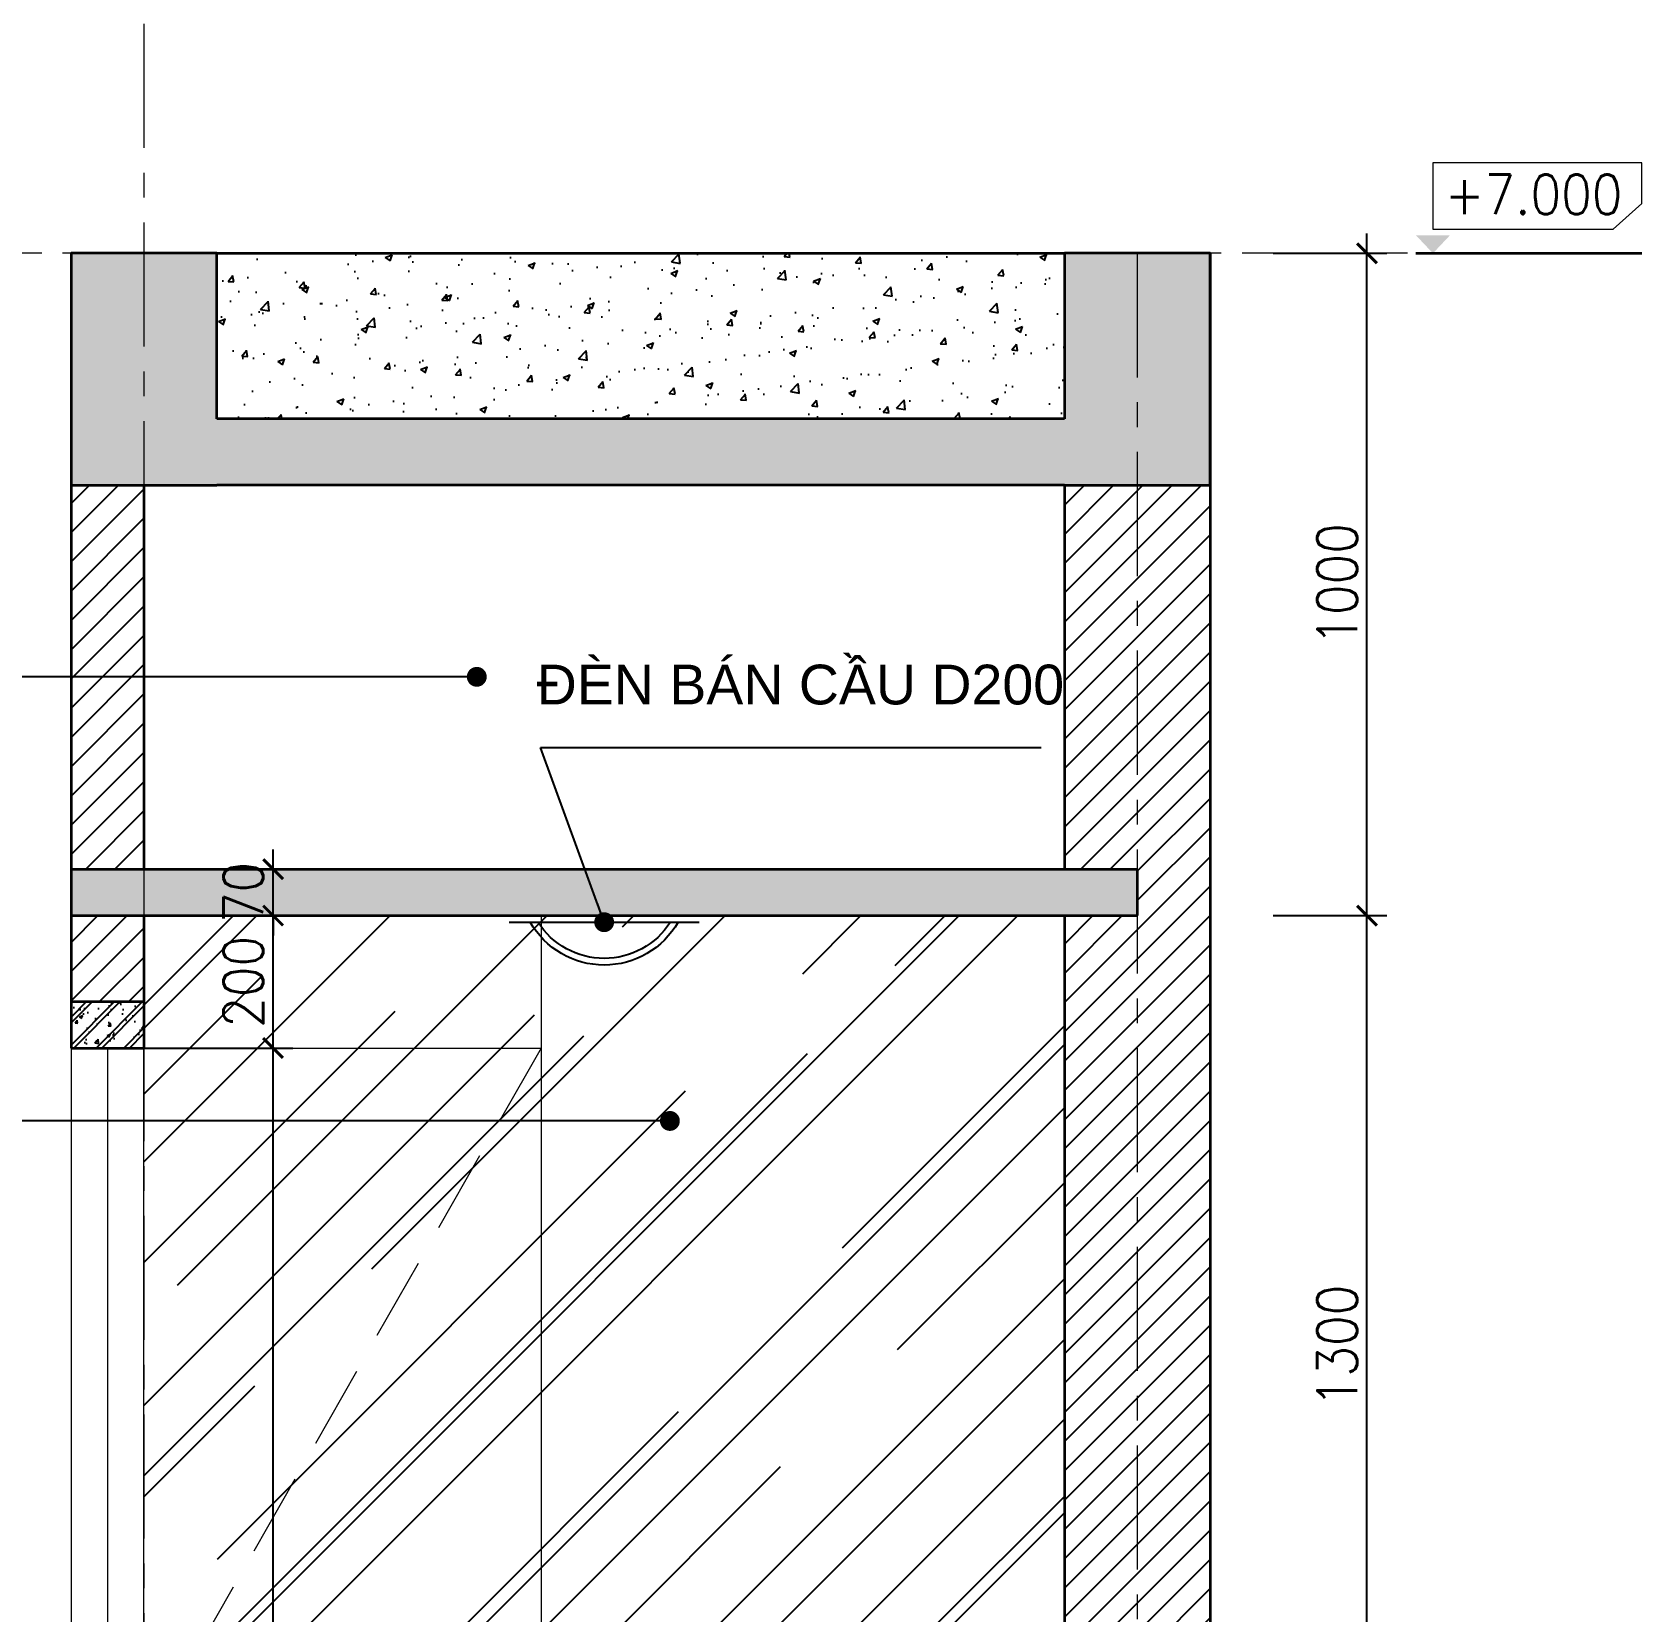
# Model space of a CAD drawing. Header units: millimetres. Extents: x -529782 to -142003, y -492574 to -273331.
# Drawn here: x -240001 to -237570, y -450810 to -448424 of the extents above; entities that cross this region are included whole.
import ezdxf

# ---------------------------------------------------------------- set-up
doc = ezdxf.new("R2010")
doc.units = ezdxf.units.MM
doc.header["$LTSCALE"] = 500
doc.header["$MEASUREMENT"] = 0
doc.header["$PDMODE"] = 3
doc.linetypes.add('CENTER', pattern=[2, 1.25, -0.25, 0.25, -0.25])
doc.linetypes.add('HIDDEN', pattern=[0.375, 0.25, -0.125])
doc.layers.get('0').update_dxf_attribs({"linetype": 'CONTINUOUS', "lineweight": 13})
doc.layers.get('Defpoints').update_dxf_attribs({"color": 255, "linetype": 'CONTINUOUS', "lineweight": 13})
for name, color, linetype, lineweight in [('1.cat 30', 30, 'CONTINUOUS', 35), ('2.thay 145', 145, 'CONTINUOUS', 18), ('3.manh 08', 8, 'CONTINUOUS', 9), ('6.khuat 75', 75, 'HIDDEN', 18), ('7.tim 67', 67, 'CENTER', 9), ('9.text \xad white', 7, 'CONTINUOUS', 15), ('CA.dim 08', 251, 'CONTINUOUS', 13), ('CA.thay 145', 145, 'CONTINUOUS', 18)]:
    doc.layers.add(name, color=color, linetype=linetype, lineweight=lineweight)
for name, color, linetype in [('Furniture', 155, 'CONTINUOUS'), ('HACH', 250, 'CONTINUOUS'), ('THAY', 7, 'CONTINUOUS'), ('WHITE', 7, 'CONTINUOUS')]:
    doc.layers.add(name, color=color, linetype=linetype)
doc.styles.add('hdgroup', font='')
doc.styles.get("Standard").update_dxf_attribs({"font": 'txt.shx', "width": 0.9})
doc.styles.get('hdgroup').set_extended_font_data('.VnAvantH')
doc.dimstyles.new('CA 30', dxfattribs={"dimscale": 0, "dimtxt": 60, "dimasz": 30, "dimexe": 30, "dimexo": 0, "dimgap": 15, "dimtad": 1, "dimdec": 0, "dimzin": 0, "dimdsep": 46, "dimtxsty": 'Standard', "dimblk": 'ARCHTICK', "dimcen": 0.09, "dimdle": 30, "dimclrd": 256, "dimclre": 256, "dimclrt": 7, "dimadec": 0, "dimazin": 0, "dimtfac": 1, "dimtdec": 0, "dimtix": 1, "dimtmove": 2, "dimatfit": 3, "dimldrblk": 'DOT', "dimfxl": 1, "dimtolj": 1, "dimtzin": 0, "dimarcsym": 0})
pattern_1 = [(49.99999999999999, (-73045.12141385162, -66306.18791624997), (50.20821278205274, -4.392649448781658), [5.25, -57.75]), (355, (-73045.12141385162, -66306.18791624997), (-9.71259335291, 52.65344935900083), [4.2, -46.2]), (100.4514, (-73040.93739625165, -66306.55397004995), (40.49565671998151, 48.26076794426675), [4.461813299999993, -49.07994783999994]), (46.18420000000001, (-73045.12141385162, -66292.18791624997), (74.70687340379511, -11.58633100303127), [7.875, -86.625]), (96.6356, (-73038.89584170165, -66293.15344773995), (65.42638938840923, 68.18825096303092), [6.69272016, -73.61991]), (351.1842, (-73045.12141385162, -66292.18791624997), (65.42633615935391, 68.18830206477273), [6.3, -69.3]), (21, (-73038.12141385162, -66295.68791624997), (41.78349364829231, -28.18332234657372), [5.25, -57.75]), (326.0000000000001, (-73038.12141385162, -66295.68791624997), (17.03207323451072, 50.76050315327971), [4.2, -46.2]), (71.4514, (-73034.63945754163, -66298.03652867), (58.8155840007043, 22.57713476969667), [4.4618133, -49.07994784]), (37.50000000000001, (-73045.12141385162, -66306.18791624997), (0.8511898722103468, 23.30256976819181), [0, -45.64, 0, -46.9, 0, -46.375]), (7.499999999999999, (-73045.12141385162, -66306.18791624997), (18.4148676209504, 27.60881983176522), [0, -26.74, 0, -44.59, 0, -17.675]), (327.5, (-73060.73141385164, -66306.18791624997), (37.36757053206864, -1.578841021406586), [0, -17.5, 0, -54.6, 0, -72.45]), (317.5, (-73067.73141385164, -66306.18791624997), (40.82303185396704, 7.007348763262234), [0, -22.75, 0, -36.26, 0, -51.45]), (45, (-73045.12141385162, -66306.18791624997), (-21.03642674029979, 21.03642674029979), []), (45, (-73045.12141385162, -66297.61291624996), (-21.03642674029979, 21.03642674029979), [])]
pattern_2 = [(45, (-73045.12141385162, -66306.18791624997), (-22.09708691207961, 22.09708691207961), [])]

# ---------------------------------------------------------------- blocks, each defined once
blk = doc.blocks.new('ki hieu cost')
at = {"layer": '1.cat 30'}
blk.add_line((-119312.6479903211, -196389.5266377838), (-118175.9534743076, -196389.5266377837), dxfattribs=at)
at = {"layer": '3.manh 08'}
blk.add_lwpolyline([(-119227.225577535, -195933.8747298737), (-119227.225577535, -196268.1983629046), (-118320.4604987512, -196268.1983629046), (-118175.9534743076, -196138.8011558482), (-118175.9534743076, -195933.8747298737)], close=True, dxfattribs=at)
blk.add_solid([(-119312.6479903211, -196299.0221607631), (-119141.803164749, -196299.0221607631), (-119227.225577535, -196389.5266377839)], dxfattribs=at)
blk = doc.blocks.new('_ArchTick')
at = {"color": 1, "linetype": 'ByBlock', "const_width": 0.150000081}
blk.add_lwpolyline([(-0.5000002699998731, -0.5000002699998731), (0.5000002699998731, 0.5000002699998731)], dxfattribs=at)
blk = doc.blocks.new('*D741')
at = {"layer": 'CA.dim 08', "lineweight": -2, "transparency": 16777216}
for p, q in [((-237985.1895642994, -451088.3055468097), (-237985.1895642994, -449728.3055468097)), ((-238126.928932761, -449758.3055468097), (-237955.1895642994, -449758.3055468097)), ((-238126.928932761, -451058.3055468097), (-237955.1895642994, -451058.3055468097))]:
    blk.add_line(p, q, dxfattribs=at)
at = {"layer": 'Defpoints', "color": 0, "transparency": 16777216}
for p in [(-238126.928932761, -449758.3055468097), (-237985.1895642994, -449758.3055468097), (-238126.928932761, -451058.3055468097)]:
    blk.add_point(p, dxfattribs=at)
at = {"layer": 'CA.dim 08', "lineweight": -2, "transparency": 16777216, "xscale": 30, "yscale": 30, "zscale": 30}
for p, rotation in [((-237985.1895642994, -449758.3055468097), 90), ((-237985.1895642994, -451058.3055468097), 270)]:
    blk.add_blockref('_ArchTick', p, dxfattribs=dict(at, rotation=rotation))
at = {"layer": 'CA.dim 08', "color": 7, "transparency": 16777216, "insert": (-238030.1895642994, -450408.3055468095), "char_height": 60, "attachment_point": 5, "rotation": 90}
blk.add_mtext('\\A1;1300', dxfattribs=at)
blk = doc.blocks.new('_DOT')
at = {"color": 1, "linetype": 'ByBlock'}
blk.add_line((-0.5, 0), (-1, 0), dxfattribs=at)
at = {"color": 1, "linetype": 'ByBlock', "const_width": 0.5}
blk.add_lwpolyline([(-0.25, 0, 1), (0.25, 0, 1)], format="xyb", close=True, dxfattribs=at)
blk = doc.blocks.new('*D742')
at = {"layer": 'CA.dim 08', "lineweight": -2, "transparency": 16777216}
for p, q in [((-237985.1895642994, -449788.3055468097), (-237985.1895642994, -448728.3055468097)), ((-238126.928932761, -448758.3055468097), (-237955.1895642994, -448758.3055468097)), ((-238126.928932761, -449758.3055468097), (-237955.1895642994, -449758.3055468097))]:
    blk.add_line(p, q, dxfattribs=at)
at = {"layer": 'Defpoints', "color": 0, "transparency": 16777216}
for p in [(-238126.928932761, -448758.3055468097), (-237985.1895642994, -448758.3055468097), (-238126.928932761, -449758.3055468097)]:
    blk.add_point(p, dxfattribs=at)
at = {"layer": 'CA.dim 08', "lineweight": -2, "transparency": 16777216, "xscale": 30, "yscale": 30, "zscale": 30}
for p, rotation in [((-237985.1895642994, -448758.3055468097), 90), ((-237985.1895642994, -449758.3055468097), 270)]:
    blk.add_blockref('_ArchTick', p, dxfattribs=dict(at, rotation=rotation))
at = {"layer": 'CA.dim 08', "color": 7, "transparency": 16777216, "insert": (-238030.1895642994, -449258.3055468095), "char_height": 60, "attachment_point": 5, "rotation": 90}
blk.add_mtext('\\A1;1000', dxfattribs=at)
blk = doc.blocks.new('*D743')
at = {"layer": 'CA.dim 08', "lineweight": -2, "transparency": 16777216}
for p, q in [((-239636.9972391674, -452088.3055468097), (-239636.9972391674, -449928.3055468097)), ((-239832.0756764173, -449958.3055468097), (-239606.9972391674, -449958.3055468097)), ((-239722.0756764173, -452058.3055468097), (-239606.9972391674, -452058.3055468097))]:
    blk.add_line(p, q, dxfattribs=at)
at = {"layer": 'Defpoints', "color": 0, "transparency": 16777216}
for p in [(-239832.0756764173, -449958.3055468097), (-239636.9972391674, -449958.3055468097), (-239722.0756764173, -452058.3055468097)]:
    blk.add_point(p, dxfattribs=at)
at = {"layer": 'CA.dim 08', "lineweight": -2, "transparency": 16777216, "xscale": 30, "yscale": 30, "zscale": 30}
for p, rotation in [((-239636.9972391674, -449958.3055468097), 90), ((-239636.9972391674, -452058.3055468097), 270)]:
    blk.add_blockref('_ArchTick', p, dxfattribs=dict(at, rotation=rotation))
at = {"layer": 'CA.dim 08', "color": 7, "transparency": 16777216, "insert": (-239681.9972391675, -451008.3055468095), "char_height": 60, "attachment_point": 5, "rotation": 90}
blk.add_mtext('\\A1;2100', dxfattribs=at)
blk = doc.blocks.new('*D744')
at = {"layer": 'CA.dim 08', "lineweight": -2, "transparency": 16777216}
for p, q in [((-239636.9972391674, -449988.3055468097), (-239636.9972391674, -449728.3055468097)), ((-239724.2495098327, -449758.3055468097), (-239606.9972391674, -449758.3055468097)), ((-239832.0756764173, -449958.3055468097), (-239606.9972391674, -449958.3055468097))]:
    blk.add_line(p, q, dxfattribs=at)
at = {"layer": 'Defpoints', "color": 0, "transparency": 16777216}
for p in [(-239724.2495098327, -449758.3055468097), (-239636.9972391674, -449758.3055468097), (-239832.0756764173, -449958.3055468097)]:
    blk.add_point(p, dxfattribs=at)
at = {"layer": 'CA.dim 08', "lineweight": -2, "transparency": 16777216, "xscale": 30, "yscale": 30, "zscale": 30}
for p, rotation in [((-239636.9972391674, -449758.3055468097), 90), ((-239636.9972391674, -449958.3055468097), 270)]:
    blk.add_blockref('_ArchTick', p, dxfattribs=dict(at, rotation=rotation))
at = {"layer": 'CA.dim 08', "color": 7, "transparency": 16777216, "insert": (-239681.9972391675, -449858.3055468095), "char_height": 60, "attachment_point": 5, "rotation": 90}
blk.add_mtext('\\A1;200', dxfattribs=at)
blk = doc.blocks.new('*D745')
at = {"layer": 'CA.dim 08', "lineweight": -2, "transparency": 16777216}
for p, q in [((-239636.9972391674, -449688.3055468097), (-239636.9972391674, -449658.3055468097)), ((-239724.2495098327, -449688.3055468097), (-239606.9972391674, -449688.3055468097)), ((-239636.9972391674, -449758.3055468097), (-239636.9972391674, -449688.3055468097)), ((-239724.2495098327, -449758.3055468097), (-239606.9972391674, -449758.3055468097)), ((-239636.9972391674, -449758.3055468097), (-239636.9972391674, -449788.3055468097))]:
    blk.add_line(p, q, dxfattribs=at)
at = {"layer": 'Defpoints', "color": 0, "transparency": 16777216}
for p in [(-239724.2495098327, -449688.3055468097), (-239636.9972391674, -449688.3055468097), (-239724.2495098327, -449758.3055468097)]:
    blk.add_point(p, dxfattribs=at)
at = {"layer": 'CA.dim 08', "lineweight": -2, "transparency": 16777216, "xscale": 30, "yscale": 30, "zscale": 30}
for p, rotation in [((-239636.9972391674, -449688.3055468097), 270), ((-239636.9972391674, -449758.3055468097), 90)]:
    blk.add_blockref('_ArchTick', p, dxfattribs=dict(at, rotation=rotation))
at = {"layer": 'CA.dim 08', "color": 7, "transparency": 16777216, "insert": (-239681.9972391675, -449723.3055468095), "char_height": 60, "attachment_point": 5, "rotation": 90}
blk.add_mtext('\\A1;70', dxfattribs=at)
blk = doc.blocks.new('A$C681C459E')
at = {"layer": 'Furniture'}
blk.add_line((287.1400732230395, 120.0002507690806), (-0.0003765153232961893, 120.0002507690806), dxfattribs=at)
blk.add_arc((143.5698483538581, 174.07215624128), 128.7653529899965, 209.8404543031318, 330.1595456968682, dxfattribs=at)
at = {"layer": 'WHITE'}
blk.add_line((287.1400732230395, 110.0002507690806), (-0.0003765153232961893, 110.0002507690806), dxfattribs=at)
blk.add_arc((143.5698483538581, 174.07215624128), 118.7653529899965, 212.6484608281172, 327.3515391718828, dxfattribs=at)
blk = doc.blocks.new('DOT')
at = {"layer": 'THAY', "color": 0, "linetype": 'ByBlock'}
blk.add_line((-0.5, 0), (-1, 0), dxfattribs=at)
at = {"layer": 'THAY', "color": 0, "linetype": 'ByBlock', "const_width": 0.5}
blk.add_lwpolyline([(-0.25, 0, 1), (0.25, 0, 1)], format="xyb", close=True, dxfattribs=at)

msp = doc.modelspace()

# ---------------------------------------------------------------- hatches: boundary and pattern name
at = {"layer": 'HACH'}
h = msp.add_hatch(dxfattribs=at)
h.set_pattern_fill('CHAU-01', color=256, scale=7, style=0, pattern_type=2)
h.set_pattern_definition(pattern_1)
h.paths.add_polyline_path([(-239942.0756764172, -449108.3055468093), (-239722.0756764172, -449108.3055468093), (-238442.0756764172, -449108.3055468093), (-238222.0756764172, -449108.3055468092), (-238222.0756764172, -448758.3055468093), (-238442.0756764172, -448758.3055468092), (-238442.0756764172, -449008.3055468092), (-239722.0756764172, -449008.3055468093), (-239722.0756764172, -448758.3055468092), (-239942.0756764172, -448758.3055468095)])
h = msp.add_hatch(dxfattribs=at)
h.set_pattern_fill('AR-CONC', color=256, scale=15, style=0)
h.set_pattern_definition([(49.99999999999999, (-73045.12141385162, -66306.18791624997), (107.589027390113, -9.412820247389266), [11.25, -123.75]), (355, (-73045.12141385162, -66306.18791624997), (-20.81270004195, 112.8288200550018), [9, -99]), (100.4514, (-73036.15566185163, -66306.97231724998), (86.77640725710323, 103.415931309143), [9.561028499999987, -105.1713167999999]), (46.18420000000001, (-73045.12141385162, -66276.18791624997), (160.0861572938467, -24.82785214935271), [16.875, -185.625]), (96.6356, (-73031.78090210163, -66278.25691229996), (140.1994058323055, 146.1176806350663), [14.3415432, -157.75695]), (351.1842, (-73045.12141385162, -66276.18791624997), (140.1992917700441, 146.1177901387987), [13.5, -148.5]), (21, (-73030.12141385162, -66283.68791624997), (89.53605781776925, -60.39283359980082), [11.25, -123.75]), (326.0000000000001, (-73030.12141385162, -66283.68791624997), (36.49729978823726, 108.772506757028), [9, -99]), (71.4514, (-73022.66007890162, -66288.72065714997), (126.0333942872235, 48.37957450649286), [9.5610285, -105.1713168]), (37.50000000000001, (-73045.12141385162, -66306.18791624997), (1.8239782975936, 49.93407807469672), [0, -97.8, 0, -100.5, 0, -99.375]), (7.499999999999999, (-73045.12141385162, -66306.18791624997), (39.46043061632229, 59.16175678235403), [0, -57.3, 0, -95.55, 0, -37.875]), (327.5, (-73078.57141385163, -66306.18791624997), (80.07336542586137, -3.38323076015697), [0, -37.5, 0, -117, 0, -155.25]), (317.5, (-73093.57141385163, -66306.18791624997), (87.47792540135794, 15.01574734984765), [0, -48.75, 0, -77.69999999999999, 0, -110.25])])
h.paths.add_polyline_path([(-238442.0756764172, -449008.3055468093), (-238442.0756764172, -448758.3055468093), (-239722.0756764172, -448758.3055468093), (-239722.0756764172, -449008.3055468093)])
h = msp.add_hatch(dxfattribs=at)
h.set_pattern_fill('ANSI31', color=256, scale=250, style=0)
h.set_pattern_definition(pattern_2)
h.paths.add_polyline_path([(-239942.0756764172, -449688.3055468093), (-239832.0756764172, -449688.3055468093), (-239832.0756764172, -449108.3055468092), (-239942.0756764172, -449108.3055468093)])
h.paths.add_polyline_path([(-239942.0756764172, -449888.3055468095), (-239832.0756764172, -449888.3055468095), (-239832.0756764172, -449758.3055468095), (-239942.0756764172, -449758.3055468095)])
h = msp.add_hatch(dxfattribs=at)
h.set_pattern_fill('ANSI31', color=256, scale=250, style=0)
h.set_pattern_definition(pattern_2)
h.paths.add_polyline_path([(-238442.0756764173, -452058.3055468095), (-238222.0756764172, -452058.3055468095), (-238222.0756764172, -449108.3055468093), (-238442.0756764172, -449108.3055468093), (-238442.0756764173, -449688.3055468095), (-238332.0756764172, -449688.3055468095), (-238332.0756764172, -449758.3055468095), (-238442.0756764173, -449758.3055468095), (-238442.0756764172, -449858.3055468095)])
h = msp.add_hatch(dxfattribs=at)
h.set_pattern_fill('CHAU-01', color=256, scale=7, style=0, pattern_type=2)
h.set_pattern_definition(pattern_1)
h.paths.add_polyline_path([(-238332.0756764172, -449758.3055468095), (-238332.0756764172, -449688.3055468095), (-239942.0756764172, -449688.3055468093), (-239942.0756764172, -449758.3055468095)])
h = msp.add_hatch(dxfattribs=at)
h.set_pattern_fill('AR-RROOF', color=256, scale=250, angle=45, style=0)
h.set_pattern_definition([(45, (-75227.42477683141, -66474.61345076002), (212.1320343559643, 565.685424949238), [3750, -500, 1250, -250]), (45, (-75080.70011973521, -66151.11209836719), (-411.8897000411639, 58.33630944789022), [750, -82.5, 1500, -187.5]), (45, (-75289.29662018525, -66235.96491210954), (800.7984296937651, 1037.679201391258), [2000, -350, 1000, -250])])
h.paths.add_polyline_path([(-238442.0756764172, -449758.3055468093), (-239832.0756764172, -449758.3055468095), (-239832.0756764172, -452058.3055468095), (-238442.0756764173, -452058.3055468095)])
h = msp.add_hatch(dxfattribs=at)
h.set_pattern_fill('CHAU-01', color=256, scale=7, style=0, pattern_type=2)
h.set_pattern_definition(pattern_1)
h.paths.add_polyline_path([(-239832.0756764172, -449888.3055468093), (-239942.0756764172, -449888.3055468096), (-239942.0756764173, -449958.3055468095), (-239832.0756764172, -449958.3055468095)])

# ---------------------------------------------------------------- linework, layer by layer
at = {"layer": '1.cat 30'}
for p, q in [((-239942.0756764172, -448758.3055468093), (-239942.0756764172, -449958.3055468095)), ((-239722.0756764172, -448758.3055468093), (-238442.0756764172, -448758.3055468093)), ((-238442.0756764172, -448758.3055468093), (-238442.0756764172, -449008.3055468093)), ((-238222.0756764172, -448758.3055468093), (-238222.0756764172, -452408.3055468095)), ((-238442.0756764172, -449008.3055468093), (-239722.0756764172, -449008.3055468093)), ((-239832.0756764172, -449108.3055468093), (-239832.0756764172, -449688.3055468095)), ((-238442.0756764172, -449108.3055468093), (-239722.0756764172, -449108.3055468093)), ((-238442.0756764172, -449108.3055468093), (-238442.0756764173, -449688.3055468095)), ((-239942.0756764172, -449688.3055468095), (-238332.0756764172, -449688.3055468095)), ((-238332.0756764172, -449688.3055468095), (-238332.0756764172, -449758.3055468095)), ((-239942.0756764172, -449758.3055468095), (-238332.0756764172, -449758.3055468095)), ((-239832.0756764172, -449758.3055468095), (-239832.0756764172, -449958.3055468095)), ((-238442.0756764173, -449758.3055468095), (-238442.0756764173, -452308.3055468095)), ((-239942.0756764173, -449888.3055468095), (-239832.0756764172, -449888.3055468095)), ((-239942.0756764172, -449958.3055468095), (-239832.0756764172, -449958.3055468095))]:
    msp.add_line(p, q, dxfattribs=at)
for points in [[(-239722.0756764172, -449008.3055468093), (-239722.0756764172, -448758.3055468093), (-239942.0756764172, -448758.3055468093), (-239942.0756764172, -449108.3055468093), (-239722.0756764172, -449108.3055468093)], [(-238442.0756764172, -449108.3055468093), (-238222.0756764172, -449108.3055468093), (-238222.0756764172, -448758.3055468093), (-238442.0756764172, -448758.3055468093), (-238442.0756764172, -449008.3055468093)]]:
    msp.add_lwpolyline(points, dxfattribs=at)
at = {"layer": '6.khuat 75', "ltscale": 0.5}
msp.add_line((-237642.6383512118, -448758.3055468095), (-245828.7154108296, -448758.3055468095), dxfattribs=at)
at = {"layer": '6.khuat 75'}
msp.add_lwpolyline([(-239232.0756764173, -449958.3055468095), (-239832.0756764172, -451008.3055468095), (-239232.0756764173, -452058.3055468095)], dxfattribs=at)
at = {"layer": '7.tim 67', "ltscale": 0.3}
for p, q in [((-239832.0756764172, -444511.6063065612), (-239832.0756764172, -453360.3197307412)), ((-238332.0756764172, -448758.3055468093), (-238332.0756764172, -453360.3197307412))]:
    msp.add_line(p, q, dxfattribs=at)
at = {"layer": 'CA.thay 145'}
for p, q in [((-239232.0756764173, -449758.3055468095), (-239232.0756764173, -452058.3055468095)), ((-239887.0756764172, -449958.3055468095), (-239887.0756764172, -452028.3055468095)), ((-239832.0756764172, -449958.3055468095), (-239232.0756764173, -449958.3055468095))]:
    msp.add_line(p, q, dxfattribs=at)
msp.add_lwpolyline([(-239832.0756764172, -449958.3055468095), (-239942.0756764172, -449958.3055468095), (-239942.0756764172, -452058.3055468095), (-239832.0756764172, -452058.3055468095)], close=True, dxfattribs=at)

# ---------------------------------------------------------------- block references
at = {"layer": '2.thay 145', "xscale": 0.2999999999883585, "yscale": 0.2999999999883585, "zscale": 0.2999999999883585}
msp.add_blockref('ki hieu cost', (-202117.3759208401, -389841.4475577606), dxfattribs=at)
at = {"layer": 'THAY', "xscale": -1}
msp.add_blockref('A$C681C459E', (-238993.5058280635, -449878.3057975785), dxfattribs=at)

# ---------------------------------------------------------------- texts
at = {"layer": '9.text \xad white', "lineweight": 100, "insert": (-237867.8393763668, -448639.3755540045), "char_height": 60, "width": 273.45, "attachment_point": 1}
msp.add_mtext('+7.000', dxfattribs=at)
at = {"layer": '9.text \xad white', "insert": (-239238.9456124905, -449379.472330743), "char_height": 60.00000000058208, "width": 1615.648749503107, "attachment_point": 1, "style": 'hdgroup'}
msp.add_mtext('{\\f.VnArialH|b0|i0|c0|p34;®Ìn b¸n cÇu d200}', dxfattribs=at)

# ---------------------------------------------------------------- dimensions: what is measured, and where the dimension line sits
at = {"layer": 'CA.dim 08'}
for base, p1, p2, picture, middle in [((-237985.1895642994, -448758.3055468097), (-238126.9289327608, -449758.3055468095), (-238126.9289327608, -448758.3055468095), '*D742', (-238030.1895642994, -449258.3055468095)), ((-239636.9972391674, -449688.3055468097), (-239724.2495098326, -449758.3055468095), (-239724.2495098326, -449688.3055468095), '*D745', (-239681.9972391675, -449723.3055468095)), ((-239636.9972391674, -449758.3055468097), (-239832.0756764172, -449958.3055468095), (-239724.2495098326, -449758.3055468095), '*D744', (-239681.9972391675, -449858.3055468095)), ((-237985.1895642994, -449758.3055468097), (-238126.9289327608, -451058.3055468095), (-238126.9289327608, -449758.3055468095), '*D741', (-238030.1895642994, -450408.3055468095)), ((-239636.9972391674, -449958.3055468097), (-239722.0756764172, -452058.3055468095), (-239832.0756764172, -449958.3055468095), '*D743', (-239681.9972391675, -451008.3055468095))]:
    dim = msp.add_linear_dim(base=base, p1=p1, p2=p2, angle=90, dimstyle='CA 30', override={"dimscale": 1}, dxfattribs=at)
    dim.commit()
    dim.dimension.update_dxf_attribs({"geometry": picture, "text_midpoint": middle})

# ---------------------------------------------------------------- leaders
for points, override in [([(-239329.4208754972, -449397.8062860908), (-241312.4438317853, -449397.8062860908)], {"dimscale": 1, "dimtad": 0}), ([(-239137.0756764173, -449768.3055468095), (-239233.3640824939, -449504.5668725112), (-238476.9683990639, -449504.5668725112)], {"dimscale": 1, "dimtad": 0, "dimldrblk": 'DOT'}), ([(-239037.8086118824, -450068.4135742988), (-243787.6666766191, -450068.4135742988)], {"dimscale": 1, "dimtad": 0})]:
    msp.add_leader(points, dimstyle='CA 30', override=override, dxfattribs=at)

doc.saveas('drawing.dxf')
